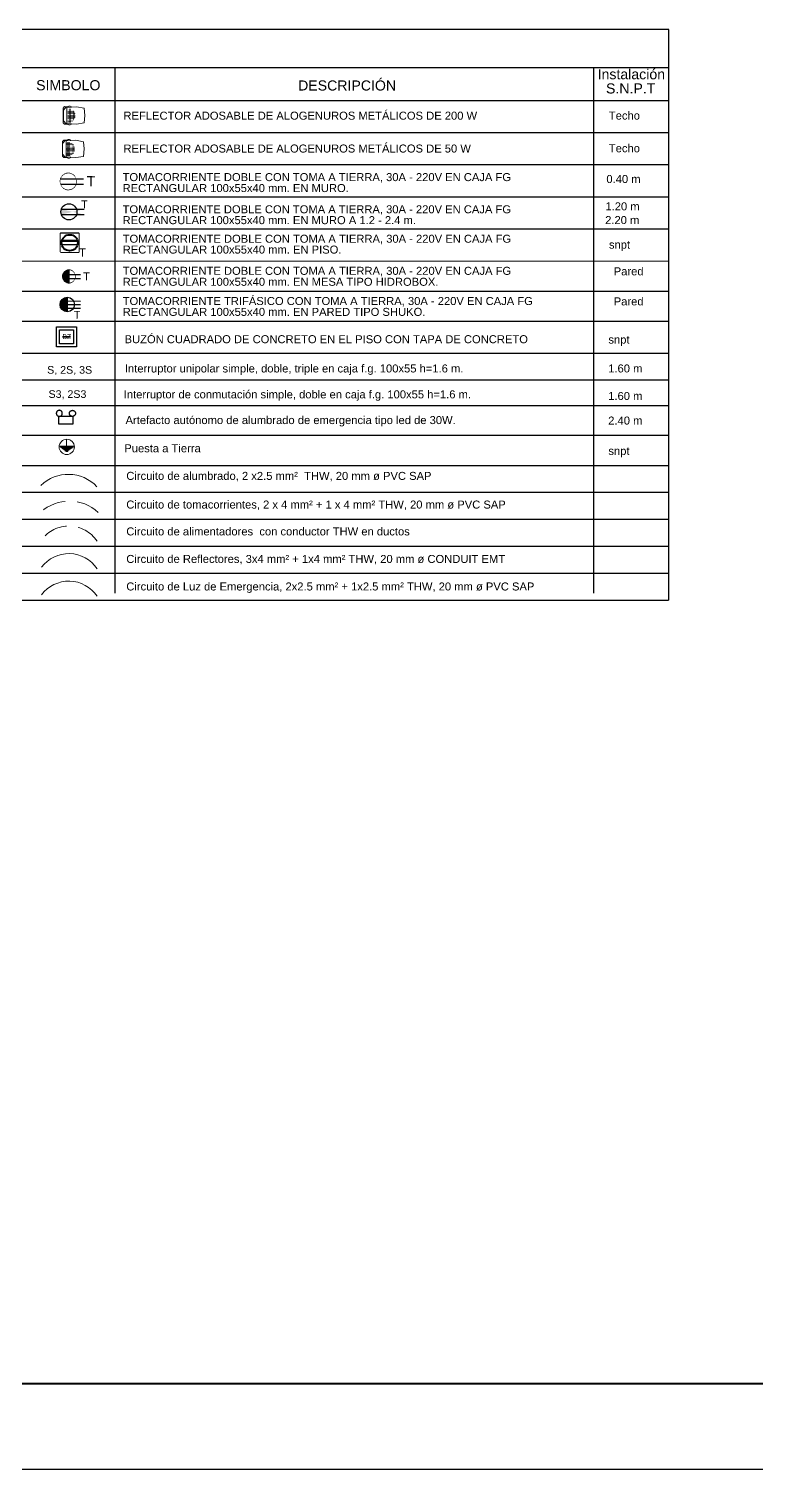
# Model space of a CAD drawing. Header units: feet. Extents: x 2 to 125, y -24 to 93.
# Drawn here: x 83.31 to 90.94, y 27.47 to 42.59 of the extents above; entities that cross this region are included whole.
import ezdxf
from ezdxf.enums import TextEntityAlignment as Align

# ---------------------------------------------------------------- set-up
doc = ezdxf.new("R2010")
doc.units = ezdxf.units.FT
doc.header["$MEASUREMENT"] = 0
doc.set_wipeout_variables(frame=1)
for name, pattern in [('CONTINUA', [0]), ('DASHED2', [0.375, 0.25, -0.125]), ('HIDDEN2', [0.1875, 0.125, -0.0625])]:
    doc.linetypes.add(name, pattern=pattern)
for name, color, linetype, lineweight in [('A-DOOR', 31, 'Continuous', 18), ('Artefactos', 1, 'Continuous', 9), ('circ-alumb', 4, 'Continuous', 35), ('Emergencia', 20, 'Continuous', 25), ('IE_ALIMENTADORES', 5, 'Continuous', 30), ('ROTULO', 253, 'Continuous', 0), ('TOMACORRIENTE', 5, 'HIDDEN2', 30)]:
    doc.layers.add(name, color=color, linetype=linetype, lineweight=lineweight)
doc.layers.add('IE-LEYENDA', color=142, linetype='Continuous')
doc.styles.add('style1', font='arial.ttf')

# ---------------------------------------------------------------- blocks, each defined once
blk = doc.blocks.new('Emergencia')
blk.add_lwpolyline([(0, 0), (0, 0)])
at = {"layer": 'Emergencia', "color": 5, "lineweight": 30}
for points in [[(0.25, -0.25), (0.25, 0), (-0.25, 0), (-0.25, -0.25)], [(-0.25, -0.222), (-0.25, -0.25), (0.25, -0.25), (0.25, -0.222)]]:
    blk.add_lwpolyline(points, dxfattribs=at)
at = {"color": 1, "lineweight": 5}
blk.add_wipeout([(-0.171, -0.263), (-0.164, -0.267), (-0.158, -0.272), (-0.152, -0.277), (-0.146, -0.283), (-0.141, -0.289), (-0.136, -0.295), (-0.132, -0.302), (-0.129, -0.309), (-0.126, -0.316), (-0.123, -0.324), (-0.121, -0.332), (-0.12, -0.34), (-0.12, -0.348), (-0.12, -0.355), (-0.12, -0.363), (-0.121, -0.371), (-0.123, -0.379), (-0.126, -0.387), (-0.129, -0.394), (-0.133, -0.401), (-0.137, -0.408), (-0.141, -0.414), (-0.147, -0.42), (-0.152, -0.426), (-0.158, -0.431), (-0.165, -0.436), (-0.172, -0.44), (-0.179, -0.443), (-0.186, -0.447), (-0.194, -0.449), (-0.201, -0.451), (-0.209, -0.452), (-0.217, -0.453), (-0.225, -0.453), (-0.233, -0.452), (-0.241, -0.451), (-0.249, -0.449), (-0.256, -0.446), (-0.264, -0.443), (-0.271, -0.44), (-0.277, -0.436), (-0.284, -0.431), (-0.29, -0.426), (-0.295, -0.42), (-0.301, -0.414), (-0.305, -0.408), (-0.309, -0.401), (-0.313, -0.394), (-0.316, -0.386), (-0.319, -0.379), (-0.32, -0.371), (-0.322, -0.363), (-0.322, -0.355), (-0.322, -0.347), (-0.322, -0.339), (-0.32, -0.331), (-0.318, -0.324), (-0.316, -0.316), (-0.313, -0.309), (-0.309, -0.302), (-0.305, -0.295), (-0.3, -0.288), (-0.295, -0.282), (-0.29, -0.277), (-0.284, -0.272), (-0.277, -0.267), (-0.27, -0.263), (-0.263, -0.259), (-0.256, -0.256), (-0.248, -0.254), (-0.241, -0.252), (-0.233, -0.251), (-0.225, -0.25), (-0.217, -0.25), (-0.209, -0.251), (-0.201, -0.252), (-0.193, -0.254), (-0.186, -0.256), (-0.178, -0.259)], dxfattribs=at).dxf.layer = 'Emergencia'
at = {"layer": 'Emergencia', "color": 30, "true_color": 0xf26722}
blk.add_lwpolyline([(-0.171, -0.263), (-0.164, -0.267), (-0.158, -0.272), (-0.152, -0.277), (-0.146, -0.283), (-0.141, -0.289), (-0.136, -0.295), (-0.132, -0.302), (-0.129, -0.309), (-0.126, -0.316), (-0.123, -0.324), (-0.121, -0.332), (-0.12, -0.34), (-0.12, -0.348), (-0.12, -0.355), (-0.12, -0.363), (-0.121, -0.371), (-0.123, -0.379), (-0.126, -0.387), (-0.129, -0.394), (-0.133, -0.401), (-0.137, -0.408), (-0.141, -0.414), (-0.147, -0.42), (-0.152, -0.426), (-0.158, -0.431), (-0.165, -0.436), (-0.172, -0.44), (-0.179, -0.443), (-0.186, -0.447), (-0.194, -0.449), (-0.201, -0.451), (-0.209, -0.452), (-0.217, -0.453), (-0.225, -0.453), (-0.233, -0.452), (-0.241, -0.451), (-0.249, -0.449), (-0.256, -0.446), (-0.264, -0.443), (-0.271, -0.44), (-0.277, -0.436), (-0.284, -0.431), (-0.29, -0.426), (-0.295, -0.42), (-0.301, -0.414), (-0.305, -0.408), (-0.309, -0.401), (-0.313, -0.394), (-0.316, -0.386), (-0.319, -0.379), (-0.32, -0.371), (-0.322, -0.363), (-0.322, -0.355), (-0.322, -0.347), (-0.322, -0.339), (-0.32, -0.331), (-0.318, -0.324), (-0.316, -0.316), (-0.313, -0.309), (-0.309, -0.302), (-0.305, -0.295), (-0.3, -0.288), (-0.295, -0.282), (-0.29, -0.277), (-0.284, -0.272), (-0.277, -0.267), (-0.27, -0.263), (-0.263, -0.259), (-0.256, -0.256), (-0.248, -0.254), (-0.241, -0.252), (-0.233, -0.251), (-0.225, -0.25), (-0.217, -0.25), (-0.209, -0.251), (-0.201, -0.252), (-0.193, -0.254), (-0.186, -0.256), (-0.178, -0.259)], close=True, dxfattribs=at)
at = {"color": 1, "lineweight": 5}
blk.add_wipeout([(0.171, -0.263), (0.164, -0.267), (0.158, -0.272), (0.152, -0.277), (0.146, -0.283), (0.141, -0.289), (0.136, -0.295), (0.132, -0.302), (0.129, -0.309), (0.126, -0.316), (0.123, -0.324), (0.121, -0.332), (0.12, -0.34), (0.12, -0.348), (0.12, -0.355), (0.12, -0.363), (0.121, -0.371), (0.123, -0.379), (0.126, -0.387), (0.129, -0.394), (0.133, -0.401), (0.137, -0.408), (0.141, -0.414), (0.147, -0.42), (0.152, -0.426), (0.158, -0.431), (0.165, -0.436), (0.172, -0.44), (0.179, -0.443), (0.186, -0.447), (0.194, -0.449), (0.201, -0.451), (0.209, -0.452), (0.217, -0.453), (0.225, -0.453), (0.233, -0.452), (0.241, -0.451), (0.249, -0.449), (0.256, -0.446), (0.264, -0.443), (0.271, -0.44), (0.277, -0.436), (0.284, -0.431), (0.29, -0.426), (0.295, -0.42), (0.301, -0.414), (0.305, -0.408), (0.309, -0.401), (0.313, -0.394), (0.316, -0.386), (0.319, -0.379), (0.32, -0.371), (0.322, -0.363), (0.322, -0.355), (0.322, -0.347), (0.322, -0.339), (0.32, -0.331), (0.318, -0.324), (0.316, -0.316), (0.313, -0.309), (0.309, -0.302), (0.305, -0.295), (0.3, -0.288), (0.295, -0.282), (0.29, -0.277), (0.284, -0.272), (0.277, -0.267), (0.27, -0.263), (0.263, -0.259), (0.256, -0.256), (0.248, -0.254), (0.241, -0.252), (0.233, -0.251), (0.225, -0.25), (0.217, -0.25), (0.209, -0.251), (0.201, -0.252), (0.193, -0.254), (0.186, -0.256), (0.178, -0.259)], dxfattribs=at).dxf.layer = 'Emergencia'
at = {"layer": 'Emergencia', "color": 30, "true_color": 0xf26722}
blk.add_lwpolyline([(0.171, -0.263), (0.164, -0.267), (0.158, -0.272), (0.152, -0.277), (0.146, -0.283), (0.141, -0.289), (0.136, -0.295), (0.132, -0.302), (0.129, -0.309), (0.126, -0.316), (0.123, -0.324), (0.121, -0.332), (0.12, -0.34), (0.12, -0.348), (0.12, -0.355), (0.12, -0.363), (0.121, -0.371), (0.123, -0.379), (0.126, -0.387), (0.129, -0.394), (0.133, -0.401), (0.137, -0.408), (0.141, -0.414), (0.147, -0.42), (0.152, -0.426), (0.158, -0.431), (0.165, -0.436), (0.172, -0.44), (0.179, -0.443), (0.186, -0.447), (0.194, -0.449), (0.201, -0.451), (0.209, -0.452), (0.217, -0.453), (0.225, -0.453), (0.233, -0.452), (0.241, -0.451), (0.249, -0.449), (0.256, -0.446), (0.264, -0.443), (0.271, -0.44), (0.277, -0.436), (0.284, -0.431), (0.29, -0.426), (0.295, -0.42), (0.301, -0.414), (0.305, -0.408), (0.309, -0.401), (0.313, -0.394), (0.316, -0.386), (0.319, -0.379), (0.32, -0.371), (0.322, -0.363), (0.322, -0.355), (0.322, -0.347), (0.322, -0.339), (0.32, -0.331), (0.318, -0.324), (0.316, -0.316), (0.313, -0.309), (0.309, -0.302), (0.305, -0.295), (0.3, -0.288), (0.295, -0.282), (0.29, -0.277), (0.284, -0.272), (0.277, -0.267), (0.27, -0.263), (0.263, -0.259), (0.256, -0.256), (0.248, -0.254), (0.241, -0.252), (0.233, -0.251), (0.225, -0.25), (0.217, -0.25), (0.209, -0.251), (0.201, -0.252), (0.193, -0.254), (0.186, -0.256), (0.178, -0.259)], close=True, dxfattribs=at)
blk = doc.blocks.new('Tomacorriente con puesta a tierra')
at = {"layer": 'TOMACORRIENTE'}
blk.add_lwpolyline([(0.111, 0.038), (0.106, 0.049), (0.101, 0.06), (0.094, 0.07), (0.086, 0.08), (0.077, 0.088), (0.068, 0.096), (0.057, 0.102), (0.046, 0.108), (0.035, 0.112), (0.023, 0.115), (0.011, 0.117), (-0.002, 0.117), (-0.014, 0.116), (-0.026, 0.114), (-0.038, 0.111), (-0.049, 0.106), (-0.06, 0.101), (-0.07, 0.094), (-0.08, 0.086), (-0.088, 0.077), (-0.096, 0.068), (-0.102, 0.057), (-0.108, 0.046), (-0.112, 0.035), (-0.115, 0.023), (-0.117, 0.011), (-0.117, -0.002), (-0.116, -0.014), (-0.114, -0.026), (-0.111, -0.038), (-0.106, -0.049), (-0.101, -0.06), (-0.094, -0.07), (-0.086, -0.08), (-0.077, -0.088), (-0.068, -0.096), (-0.057, -0.102), (-0.046, -0.108), (-0.035, -0.112), (-0.023, -0.115), (-0.011, -0.117), (0.002, -0.117), (0.014, -0.116), (0.026, -0.114), (0.038, -0.111), (0.049, -0.106), (0.06, -0.101), (0.07, -0.094), (0.08, -0.086), (0.088, -0.077), (0.096, -0.068), (0.102, -0.057), (0.108, -0.046), (0.112, -0.035), (0.115, -0.023), (0.117, -0.011), (0.117, 0.002), (0.116, 0.014), (0.114, 0.026)], close=True, dxfattribs=at)
at = {"layer": 'TOMACORRIENTE', "color": 5, "linetype": 'CONTINUA', "style": 'style1', "text_generation_flag": 4}
blk.add_text('T', height=0.147, rotation=180, dxfattribs=at).set_placement((0.391, -0.069))
blk.add_wipeout([(0.111, 0.038), (0.106, 0.049), (0.101, 0.06), (0.094, 0.07), (0.086, 0.08), (0.077, 0.088), (0.068, 0.096), (0.057, 0.102), (0.046, 0.108), (0.035, 0.112), (0.023, 0.115), (0.011, 0.117), (-0.002, 0.117), (-0.014, 0.116), (-0.026, 0.114), (-0.038, 0.111), (-0.049, 0.106), (-0.06, 0.101), (-0.07, 0.094), (-0.08, 0.086), (-0.088, 0.077), (-0.096, 0.068), (-0.102, 0.057), (-0.108, 0.046), (-0.112, 0.035), (-0.115, 0.023), (-0.117, 0.011), (-0.117, -0.002), (-0.116, -0.014), (-0.114, -0.026), (-0.111, -0.038), (-0.106, -0.049), (-0.101, -0.06), (-0.094, -0.07), (-0.086, -0.08), (-0.077, -0.088), (-0.068, -0.096), (-0.057, -0.102), (-0.046, -0.108), (-0.035, -0.112), (-0.023, -0.115), (-0.011, -0.117), (0.002, -0.117), (0.014, -0.116), (0.026, -0.114), (0.038, -0.111), (0.049, -0.106), (0.06, -0.101), (0.07, -0.094), (0.08, -0.086), (0.088, -0.077), (0.096, -0.068), (0.102, -0.057), (0.108, -0.046), (0.112, -0.035), (0.115, -0.023), (0.117, -0.011), (0.117, 0.002), (0.116, 0.014), (0.114, 0.026)]).dxf.layer = 'TOMACORRIENTE'
at = {"layer": 'TOMACORRIENTE', "color": 5, "linetype": 'CONTINUA'}
for p, q in [((-0.111, 0.039), (0.22, 0.039)), ((-0.111, -0.039), (0.22, -0.039))]:
    blk.add_line(p, q, dxfattribs=at)
blk = doc.blocks.new('tomac. 2.2')
at = {"layer": 'TOMACORRIENTE'}
h = blk.add_hatch(color=256, dxfattribs=at)
h.dxf.hatch_style = 1
edge = h.paths.add_edge_path()
edge.add_line((-0.138, 0.049), (0.275, 0.048))
edge.add_line((-0.138, -0.048), (0.275, -0.049))
edge = h.paths.add_edge_path()
edge.add_ellipse((0, 0), major_axis=(0.104, 0.103), ratio=1, start_angle=475.671, end_angle=514.329)
edge.add_line((-0.138, -0.048), (0.138, -0.049))
edge.add_ellipse((0, 0), major_axis=(0.104, 0.103), ratio=1, start_angle=655.671, end_angle=694.329)
edge.add_line((0.138, 0.048), (-0.138, 0.049))
at = {"layer": 'TOMACORRIENTE', "color": 5, "linetype": 'CONTINUA'}
for p, q in [((-0.138, 0.049), (0.275, 0.048)), ((-0.138, -0.048), (0.275, -0.049))]:
    blk.add_line(p, q, dxfattribs=at)
blk.add_ellipse((0, 0), major_axis=(0.104, 0.103), ratio=1, start_param=5.497787, end_param=11.780972, dxfattribs=at)
at = {"layer": 'TOMACORRIENTE'}
blk.add_text('T', height=0.144, dxfattribs=at).set_placement((0.222, 0.063))
blk = doc.blocks.new('TOMACORRIENTE EN PISO')
at = {"layer": 'TOMACORRIENTE', "linetype": 'CONTINUA', "lineweight": 40}
blk.add_lwpolyline([(-0.166, -0.166), (0.166, -0.166), (0.166, 0.166), (-0.166, 0.166)], close=True, dxfattribs=at)
at = {"layer": 'TOMACORRIENTE', "color": 5, "linetype": 'CONTINUA', "style": 'style1', "text_generation_flag": 4}
blk.add_text('T', height=0.147, rotation=179.8829, dxfattribs=at).set_placement((0.296, -0.251))
at = {"linetype": 'CONTINUA'}
blk.add_wipeout([(-0.166, -0.166), (0.166, -0.166), (0.166, 0.166), (-0.166, 0.166)], dxfattribs=at).dxf.layer = 'TOMACORRIENTE'
at = {"layer": 'TOMACORRIENTE', "color": 5, "linetype": 'CONTINUA', "lineweight": 60}
blk.add_line((-0.142, 0.036), (0.142, 0.036), dxfattribs=at)
at = {"layer": 'TOMACORRIENTE', "color": 5, "linetype": 'CONTINUA'}
blk.add_line((-0.143, -0.033), (0.143, -0.033), dxfattribs=at)
at = {"layer": 'TOMACORRIENTE', "color": 5, "linetype": 'CONTINUA', "lineweight": 40}
blk.add_ellipse((0, 0), major_axis=(0.104, 0.103), ratio=1, start_param=5.497787, end_param=11.780972, dxfattribs=at)
blk = doc.blocks.new('REFLECTOR NEOS')
at = {"layer": 'Artefactos', "color": 5, "lineweight": 20, "ltscale": 0.1}
for points in [[(-0.247, -0.006), (-0.247, 0.286), (-0.197, 0.345), (-0.061, 0.345), (-0.045, 0.356), (-0.013, 0.366), (0.035, 0.366), (0.068, 0.356), (0.087, 0.34), (0.088, 0.329)], [(-0.065, 0.318), (-0.065, 0.335), (-0.128, 0.335), (-0.238, 0.206), (-0.238, -0.006)], [(-0.094, 0.316), (-0.094, -0.329), (0.294, -0.355), (0.603, -0.293), (0.628, -0.006), (0.603, 0.297), (0.294, 0.343), (-0.094, 0.316)], [(-0.247, -0.006), (-0.247, -0.299), (-0.197, -0.358), (-0.061, -0.357), (-0.045, -0.368), (-0.013, -0.379), (0.035, -0.379), (0.068, -0.368), (0.087, -0.352), (0.088, -0.341)], [(-0.065, -0.331), (-0.065, -0.348), (-0.128, -0.348), (-0.238, -0.219), (-0.238, -0.006)]]:
    blk.add_lwpolyline(points, dxfattribs=at)
for centre in [(-0.045, 0.258), (-0.045, 0.214), (-0.045, 0.172), (-0.045, 0.128), (-0.045, 0.085), (-0.045, 0.043), (-0.045, 0), (0, 0.258), (0, 0.214), (0, 0.172), (0, 0.128), (0, 0.085), (0, 0.043), (0, 0), (0.001, 0.258), (0.043, 0.258), (0.044, 0.258), (0.044, 0.214), (0.044, 0.172), (0.044, 0.128), (0.044, 0.085), (0.044, 0.043), (0.044, 0), (0.088, 0.214), (0.088, 0.172), (0.088, 0.128), (0.088, 0.085), (0.088, 0.043), (0.088, 0), (0.131, 0.214), (0.131, 0.172), (0.131, 0.128), (0.131, 0.085), (0.131, 0.043), (0.131, 0), (0.175, 0.172), (0.175, 0.128), (0.175, 0.085), (0.175, 0.043), (0.175, 0), (0.218, 0.085), (0.218, 0.043), (0.218, 0), (-0.045, -0.044), (-0.045, -0.088), (-0.045, -0.13), (-0.045, -0.173), (-0.045, -0.216), (-0.045, -0.259), (0, -0.044), (0, -0.088), (0, -0.13), (0, -0.173), (0, -0.216), (0, -0.259), (0.044, -0.044), (0.044, -0.088), (0.044, -0.13), (0.044, -0.173), (0.044, -0.216), (0.044, -0.259), (0.088, -0.044), (0.088, -0.088), (0.088, -0.13), (0.088, -0.173), (0.088, -0.216), (0.131, -0.044), (0.131, -0.088), (0.131, -0.13), (0.131, -0.173), (0.131, -0.216), (0.175, -0.044), (0.175, -0.088), (0.175, -0.13), (0.175, -0.173), (0.218, -0.044), (0.218, -0.088)]:
    blk.add_circle(centre, 0.00486, dxfattribs=at)
blk = doc.blocks.new('llum')
at = {"layer": 'Artefactos', "lineweight": 9, "xscale": 0.75, "yscale": 0.75, "zscale": 0.75, "rotation": 270}
blk.add_blockref('REFLECTOR NEOS', (0.003, 0.001), dxfattribs=at)
blk = doc.blocks.new('IDROBOX')
at = {"layer": 'TOMACORRIENTE'}
blk.add_lwpolyline([(0.139, 0.047), (0.133, 0.061), (0.126, 0.075), (0.118, 0.088), (0.108, 0.099), (0.097, 0.11), (0.085, 0.12), (0.072, 0.128), (0.058, 0.135), (0.044, 0.14), (0.029, 0.144), (0.014, 0.146), (-0.002, 0.147), (-0.017, 0.146), (-0.032, 0.143), (-0.047, 0.139), (-0.061, 0.133), (-0.075, 0.126), (-0.088, 0.118), (-0.099, 0.108), (-0.11, 0.097), (-0.12, 0.085), (-0.128, 0.072), (-0.135, 0.058), (-0.14, 0.044), (-0.144, 0.029), (-0.146, 0.014), (-0.147, -0.002), (-0.146, -0.017), (-0.143, -0.032), (-0.139, -0.047), (-0.133, -0.061), (-0.126, -0.075), (-0.118, -0.088), (-0.108, -0.099), (-0.097, -0.11), (-0.085, -0.12), (-0.072, -0.128), (-0.058, -0.135), (-0.044, -0.14), (-0.029, -0.144), (-0.014, -0.146), (0.002, -0.147), (0.017, -0.146), (0.032, -0.143), (0.047, -0.139), (0.061, -0.133), (0.075, -0.126), (0.088, -0.118), (0.099, -0.108), (0.11, -0.097), (0.12, -0.085), (0.128, -0.072), (0.135, -0.058), (0.14, -0.044), (0.144, -0.029), (0.146, -0.014), (0.147, 0.002), (0.146, 0.017), (0.143, 0.032)], close=True, dxfattribs=at)
at = {"layer": 'TOMACORRIENTE', "color": 5, "linetype": 'CONTINUA', "style": 'style1', "text_generation_flag": 4}
blk.add_text('T', height=0.183, rotation=179.8829, dxfattribs=at).set_placement((0.488, -0.087))
blk.add_wipeout([(0.139, 0.047), (0.133, 0.061), (0.126, 0.075), (0.118, 0.088), (0.108, 0.099), (0.097, 0.11), (0.085, 0.12), (0.072, 0.128), (0.058, 0.135), (0.044, 0.14), (0.029, 0.144), (0.014, 0.146), (-0.002, 0.147), (-0.017, 0.146), (-0.032, 0.143), (-0.047, 0.139), (-0.061, 0.133), (-0.075, 0.126), (-0.088, 0.118), (-0.099, 0.108), (-0.11, 0.097), (-0.12, 0.085), (-0.128, 0.072), (-0.135, 0.058), (-0.14, 0.044), (-0.144, 0.029), (-0.146, 0.014), (-0.147, -0.002), (-0.146, -0.017), (-0.143, -0.032), (-0.139, -0.047), (-0.133, -0.061), (-0.126, -0.075), (-0.118, -0.088), (-0.108, -0.099), (-0.097, -0.11), (-0.085, -0.12), (-0.072, -0.128), (-0.058, -0.135), (-0.044, -0.14), (-0.029, -0.144), (-0.014, -0.146), (0.002, -0.147), (0.017, -0.146), (0.032, -0.143), (0.047, -0.139), (0.061, -0.133), (0.075, -0.126), (0.088, -0.118), (0.099, -0.108), (0.11, -0.097), (0.12, -0.085), (0.128, -0.072), (0.135, -0.058), (0.14, -0.044), (0.144, -0.029), (0.146, -0.014), (0.147, 0.002), (0.146, 0.017), (0.143, 0.032)]).dxf.layer = 'TOMACORRIENTE'
at = {"layer": 'TOMACORRIENTE'}
h = blk.add_hatch(color=256, dxfattribs=at)
h.dxf.hatch_style = 1
edge = h.paths.add_edge_path()
edge.add_line((0, 0.147), (0, -0.147))
h.paths.add_polyline_path([(0, 0.147), (-0.002, 0.147), (-0.017, 0.146), (-0.032, 0.143), (-0.047, 0.139), (-0.061, 0.133), (-0.075, 0.126), (-0.088, 0.118), (-0.099, 0.108), (-0.11, 0.097), (-0.12, 0.085), (-0.128, 0.072), (-0.135, 0.058), (-0.14, 0.044), (-0.144, 0.029), (-0.146, 0.014), (-0.147, -0.002), (-0.146, -0.017), (-0.143, -0.032), (-0.139, -0.047), (-0.133, -0.061), (-0.126, -0.075), (-0.118, -0.088), (-0.108, -0.099), (-0.097, -0.11), (-0.085, -0.12), (-0.072, -0.128), (-0.058, -0.135), (-0.044, -0.14), (-0.029, -0.144), (-0.014, -0.146), (0, -0.147)])
at = {"layer": 'TOMACORRIENTE', "color": 5, "linetype": 'CONTINUA'}
for p, q in [((-0.138, 0.049), (0.275, 0.048)), ((-0.138, -0.048), (0.275, -0.049))]:
    blk.add_line(p, q, dxfattribs=at)
blk.add_lwpolyline([(0, 0.147), (0, -0.147)], dxfattribs=at)
blk = doc.blocks.new('TOMACOR TRIFASICO')
at = {"layer": 'TOMACORRIENTE', "linetype": 'CONTINUA'}
h = blk.add_hatch(color=256, dxfattribs=at)
h.dxf.hatch_style = 1
edge = h.paths.add_edge_path()
edge.add_line((0, 0.169), (0, -0.169))
h.paths.add_polyline_path([(0, 0.169, 0.414214), (-0.169, 0, 0.414214), (0, -0.169)])
at = {"layer": 'TOMACORRIENTE', "color": 5, "linetype": 'CONTINUA'}
for p, q in [((-0.169, 0), (0.31, -0.001)), ((-0.148, 0.083), (0.31, 0.082)), ((-0.145, -0.087), (0.31, -0.088))]:
    blk.add_line(p, q, dxfattribs=at)
at = {"layer": 'TOMACORRIENTE', "linetype": 'CONTINUA'}
blk.add_lwpolyline([(0, 0.169), (0, -0.169)], dxfattribs=at)
blk.add_circle((0, 0), 0.169, dxfattribs=at)
at = {"layer": 'TOMACORRIENTE', "color": 5, "linetype": 'CONTINUA', "style": 'style1', "text_generation_flag": 4}
blk.add_text('T', height=0.183, rotation=179.8829, dxfattribs=at).set_placement((0.304, -0.332))
blk = doc.blocks.new('buzon')
at = {"layer": 'IE_ALIMENTADORES', "color": 32, "true_color": 0xcd6928}
for points in [[(-0.5, 0.5), (0.5, 0.5), (0.5, -0.5), (-0.5, -0.5)], [(-0.35, 0.35), (0.35, 0.35), (0.35, -0.35), (-0.35, -0.35)], [(-0.2, 0), (0.2, 0), (0.2, 0), (-0.2, 0)]]:
    blk.add_lwpolyline(points, close=True, dxfattribs=at)
at = {"layer": 'IE_ALIMENTADORES', "insert": (-0.2, 0.134), "char_height": 0.25, "attachment_point": 1}
blk.add_mtext_dynamic_manual_height_columns('BZ', width=1.91773, gutter_width=12.5, heights=[0], dxfattribs=at)
blk = doc.blocks.new('41')
at = {"layer": 'Artefactos', "color": 6, "lineweight": 20, "ltscale": 0.1}
for points in [[(125.832, 244), (125.832, 244.073), (125.845, 244.088), (125.878, 244.088), (125.882, 244.091), (125.89, 244.093), (125.902, 244.093), (125.911, 244.091), (125.915, 244.087), (125.916, 244.084)], [(125.832, 244), (125.832, 243.928), (125.845, 243.913), (125.878, 243.913), (125.882, 243.91), (125.89, 243.908), (125.902, 243.908), (125.911, 243.91), (125.915, 243.914), (125.916, 243.917)], [(125.877, 244.081), (125.877, 244.086), (125.862, 244.086), (125.834, 244.053), (125.834, 244)], [(125.877, 243.92), (125.877, 243.915), (125.862, 243.915), (125.834, 243.948), (125.834, 244)], [(125.87, 243.92), (125.87, 244.081), (125.967, 244.087), (126.044, 244.072), (126.05, 244), (126.044, 243.925), (125.967, 243.913), (125.87, 243.92)]]:
    blk.add_lwpolyline(points, dxfattribs=at)
for centre in [(125.882, 244.064), (125.882, 244.053), (125.882, 244.042), (125.882, 244.031), (125.882, 244.021), (125.882, 244.01), (125.882, 243.999), (125.882, 243.988), (125.894, 244.064), (125.894, 244.053), (125.894, 244.042), (125.894, 244.031), (125.894, 244.021), (125.894, 244.01), (125.894, 243.999), (125.894, 243.988), (125.905, 244.064), (125.905, 244.053), (125.905, 244.042), (125.905, 244.031), (125.905, 244.021), (125.905, 244.01), (125.905, 243.999), (125.905, 243.988), (125.916, 244.053), (125.916, 244.042), (125.916, 244.031), (125.916, 244.021), (125.916, 244.01), (125.916, 243.999), (125.916, 243.988), (125.926, 244.053), (125.926, 244.042), (125.926, 244.031), (125.926, 244.021), (125.926, 244.01), (125.926, 243.999), (125.926, 243.988), (125.937, 244.042), (125.937, 244.031), (125.937, 244.021), (125.937, 244.01), (125.937, 243.999), (125.937, 243.988), (125.948, 244.021), (125.948, 244.01), (125.948, 243.999), (125.948, 243.988), (125.882, 243.978), (125.882, 243.967), (125.882, 243.956), (125.882, 243.946), (125.882, 243.935), (125.894, 243.978), (125.894, 243.967), (125.894, 243.956), (125.894, 243.946), (125.894, 243.935), (125.894, 243.935), (125.905, 243.978), (125.905, 243.967), (125.905, 243.956), (125.905, 243.946), (125.904, 243.935), (125.905, 243.935), (125.916, 243.978), (125.916, 243.967), (125.916, 243.956), (125.916, 243.946), (125.926, 243.978), (125.926, 243.967), (125.926, 243.956), (125.926, 243.946), (125.937, 243.978), (125.937, 243.967), (125.937, 243.956), (125.948, 243.978)]:
    blk.add_circle(centre, 0.00121, dxfattribs=at)

msp = doc.modelspace()

# ---------------------------------------------------------------- linework, layer by layer
msp.add_lwpolyline([(71.793, 27.469), (114.793, 27.469), (114.793, 57.969), (71.793, 57.969)], close=True)
msp.add_lwpolyline([(71.793, 27.469), (114.793, 27.469), (114.793, 57.969), (71.793, 57.969)], close=True)
at = {"lineweight": 40}
msp.add_lwpolyline([(72.693, 28.369), (113.893, 28.369), (113.893, 57.069), (72.693, 57.069)], close=True, dxfattribs=at)
at = {"layer": 'IE-LEYENDA', "linetype": 'Continuous'}
for p, q in [((90.025, 42.583), (76.421, 42.583)), ((90.025, 36.594), (90.025, 42.583)), ((90.025, 42.182), (76.421, 42.182)), ((84.214, 42.182), (84.214, 36.667)), ((89.239, 36.667), (89.239, 42.182)), ((83.215, 41.841), (90.02, 41.841)), ((83.221, 41.503), (90.02, 41.503)), ((83.221, 41.166), (90.02, 41.166)), ((83.215, 40.492), (90.02, 40.492)), ((83.215, 40.155), (90.02, 40.154)), ((83.215, 39.838), (90.02, 39.838)), ((83.215, 39.521), (90.02, 39.521)), ((83.215, 39.188), (90.02, 39.188)), ((83.214, 38.906), (90.02, 38.906)), ((83.214, 38.637), (90.02, 38.637)), ((83.215, 38.325), (90.02, 38.324)), ((83.215, 38.008), (90.02, 38.008)), ((83.215, 37.726), (90.02, 37.726)), ((83.215, 37.445), (90.02, 37.445)), ((83.215, 37.161), (90.02, 37.16)), ((83.215, 36.878), (90.02, 36.878)), ((83.215, 36.594), (90.02, 36.594))]:
    msp.add_line(p, q, dxfattribs=at)
at = {"layer": 'ROTULO', "color": 7, "linetype": 'Continuous', "ltscale": 30}
msp.add_line((83.707, 38.282), (83.707, 38.212), dxfattribs=at)
at = {"layer": 'ROTULO', "color": 7, "linetype": 'Continuous'}
for p, q in [((83.629, 38.209), (83.788, 38.209)), ((83.639, 38.201), (83.778, 38.201)), ((83.649, 38.193), (83.768, 38.193)), ((83.659, 38.186), (83.758, 38.186)), ((83.668, 38.178), (83.748, 38.178)), ((83.678, 38.17), (83.738, 38.17)), ((83.688, 38.162), (83.728, 38.162)), ((83.698, 38.154), (83.718, 38.154))]:
    msp.add_line(p, q, dxfattribs=at)
at = {"layer": 'ROTULO', "color": 1}
msp.add_circle((83.708, 38.202), 0.08, dxfattribs=at)
msp.add_arc((83.723, 37.496), 0.418, 43.6732, 133.5808, dxfattribs=at)
at = {"layer": 'ROTULO', "color": 5, "linetype": 'DASHED2'}
msp.add_arc((83.736, 37.186), 0.447, 47.4137, 132.1639, dxfattribs=at)
at = {"layer": 'ROTULO', "color": 4, "linetype": 'DASHED2'}
msp.add_arc((83.73, 37.014), 0.357, 33.8111, 143.2334, dxfattribs=at)
at = {"layer": 'ROTULO', "color": 4, "linetype": 'CONTINUA'}
msp.add_arc((83.73, 36.725), 0.357, 33.8111, 143.2334, dxfattribs=at)
at = {"layer": 'ROTULO', "color": 6, "linetype": 'CONTINUA'}
msp.add_arc((83.73, 36.436), 0.357, 33.8111, 143.2334, dxfattribs=at)

# ---------------------------------------------------------------- block references
at = {"layer": 'A-DOOR', "color": 2, "lineweight": 80, "xscale": 1.05, "yscale": 1.05, "zscale": 1.05}
msp.add_blockref('41', (-48.461, -214.869), dxfattribs=at)
at = {"layer": 'circ-alumb', "xscale": -0.3487131648023576, "yscale": 0.3487131648054287, "zscale": 0.3487131648, "rotation": 90.00537949378331}
msp.add_blockref('llum', (83.735, 41.682), dxfattribs=at)
at = {"layer": 'IE_ALIMENTADORES', "xscale": 0.21, "yscale": 0.21, "zscale": 0.21}
msp.add_blockref('buzon', (83.704, 39.358), dxfattribs=at)
at = {"layer": 'ROTULO', "xscale": 0.5777021250000001, "yscale": 0.5777021250000001, "zscale": 0.5777021250000001}
msp.add_blockref('tomac. 2.2', (83.731, 40.67), dxfattribs=at)
at = {"layer": 'TOMACORRIENTE', "linetype": 'CONTINUA', "xscale": 0.45045, "yscale": 0.45045, "zscale": 0.45045}
msp.add_blockref('TOMACOR TRIFASICO', (83.714, 39.697), dxfattribs=at)

# ---------------------------------------------------------------- texts
at = {"layer": 'IE-LEYENDA', "style": 'style1'}
for s, height, p in [('DESCRIPCIÓN', 0.10596, (86.135, 41.944)), ('Instalación ', 0.10596, (89.277, 42.062)), ('S.N.P.T', 0.106, (89.365, 41.913)), ('REFLECTOR ADOSABLE DE ALOGENUROS METÁLICOS DE 200 W', 0.084, (84.303, 41.638)), ('Techo', 0.084, (89.395, 41.639)), ('REFLECTOR ADOSABLE DE ALOGENUROS METÁLICOS DE 50 W', 0.084, (84.303, 41.293)), ('Techo', 0.084, (89.395, 41.296)), ('TOMACORRIENTE DOBLE CON TOMA A TIERRA, 30A - 220V EN CAJA FG ', 0.084, (84.294, 40.993, 0)), ('0.40 m', 0.084, (89.369, 40.973)), ('RECTANGULAR 100x55x40 mm. EN MURO.', 0.084, (84.294, 40.878, 0)), ('TOMACORRIENTE DOBLE CON TOMA A TIERRA, 30A - 220V EN CAJA FG ', 0.084, (84.294, 40.655, 0)), ('1.20 m', 0.084, (89.359, 40.686)), ('RECTANGULAR 100x55x40 mm. EN MURO A 1.2 - 2.4 m.', 0.084, (84.294, 40.541, 0)), ('2.20 m', 0.084, (89.356, 40.542)), ('TOMACORRIENTE DOBLE CON TOMA A TIERRA, 30A - 220V EN CAJA FG', 0.084, (84.295, 40.346, 0)), ('RECTANGULAR 100x55x40 mm. EN PISO.', 0.084, (84.295, 40.232, 0)), ('snpt', 0.084, (89.396, 40.284)), ('TOMACORRIENTE DOBLE CON TOMA A TIERRA, 30A - 220V EN CAJA FG ', 0.084, (84.295, 40.009, 0)), ('Pared', 0.084, (89.446, 40.004)), ('RECTANGULAR 100x55x40 mm. EN MESA TIPO HIDROBOX.', 0.084, (84.295, 39.894, 0)), ('TOMACORRIENTE TRIFÁSICO CON TOMA A TIERRA, 30A - 220V EN CAJA FG ', 0.084, (84.295, 39.692, 0)), ('Pared', 0.084, (89.446, 39.688)), ('RECTANGULAR 100x55x40 mm. EN PARED TIPO SHUKO.', 0.084, (84.295, 39.578, 0)), ('BUZÓN CUADRADO DE CONCRETO EN EL PISO CON TAPA DE CONCRETO', 0.084, (84.315, 39.291)), ('snpt', 0.084, (89.39, 39.287)), ('Interruptor unipolar simple, doble, triple en caja f.g. 100x55 h=1.6 m.', 0.084, (84.318, 38.984)), ('1.60 m', 0.084, (89.388, 38.984)), ('Interruptor de conmutación simple, doble en caja f.g. 100x55 h=1.6 m.', 0.084, (84.306, 38.712)), ('1.60 m', 0.084, (89.388, 38.695)), ('Artefacto autónomo de alumbrado de emergencia tipo led de 30W.', 0.084, (84.325, 38.442)), ('2.40 m', 0.084, (89.388, 38.437)), ('snpt', 0.084, (89.39, 38.118)), ('Circuito de alumbrado, 2 x2.5 mm²  THW, 20 mm ø PVC SAP', 0.084, (84.333, 37.856)), ('Circuito de tomacorrientes, 2 x 4 mm² + 1 x 4 mm² THW, 20 mm ø PVC SAP', 0.084, (84.333, 37.555)), ('Circuito de alimentadores  con conductor THW en ductos', 0.084, (84.333, 37.273)), ('Circuito de Reflectores, 3x4 mm² + 1x4 mm² THW, 20 mm ø CONDUIT EMT', 0.084, (84.333, 36.984)), ('Circuito de Luz de Emergencia, 2x2.5 mm² + 1x2.5 mm² THW, 20 mm ø PVC SAP', 0.084, (84.333, 36.695))]:
    msp.add_text(s, height=height, rotation=359.9983, dxfattribs=at).set_placement(p)
msp.add_text('Puesta a Tierra', height=0.084, rotation=359.9983, dxfattribs=at).set_placement((84.713, 38.146), align=Align.CENTER)
at = {"layer": 'ROTULO', "style": 'style1'}
for s, height, p in [('SIMBOLO', 0.106, (83.387, 41.947)), ('S, 2S, 3S', 0.0799, (83.503, 38.971)), ('S3, 2S3', 0.0799, (83.517, 38.717))]:
    msp.add_text(s, height=height, rotation=359.9983, dxfattribs=at).set_placement(p)

# ---------------------------------------------------------------- next in the draw order: block references
at = {"layer": 'ROTULO'}
for name, p, xscale, yscale, zscale, rotation in [('Tomacorriente con puesta a tierra', (83.725, 40.989), 0.7221276562499997, 0.7221276562499997, 0.7221276562499997, 359.8828537432621), ('Emergencia', (83.699, 38.445), 0.3119591475000003, 0.3119591475000003, 0.3119591475000003, 179.9518922148181)]:
    msp.add_blockref(name, p, dxfattribs=dict(at, xscale=xscale, yscale=yscale, zscale=zscale, rotation=rotation))
at = {"layer": 'ROTULO', "xscale": 0.5777021250000001, "yscale": 0.5777021250000001, "zscale": 0.5777021250000001}
msp.add_blockref('TOMACORRIENTE EN PISO', (83.739, 40.346), dxfattribs=at)
at = {"layer": 'TOMACORRIENTE', "xscale": 0.45045, "yscale": 0.45045, "zscale": 0.45045}
msp.add_blockref('IDROBOX', (83.73, 39.992), dxfattribs=at)

# ---------------------------------------------------------------- next in the draw order: linework, layer by layer
at = {"layer": 'IE-LEYENDA', "linetype": 'Continuous'}
msp.add_line((83.215, 40.829), (90.02, 40.829), dxfattribs=at)

doc.saveas('drawing.dxf')
